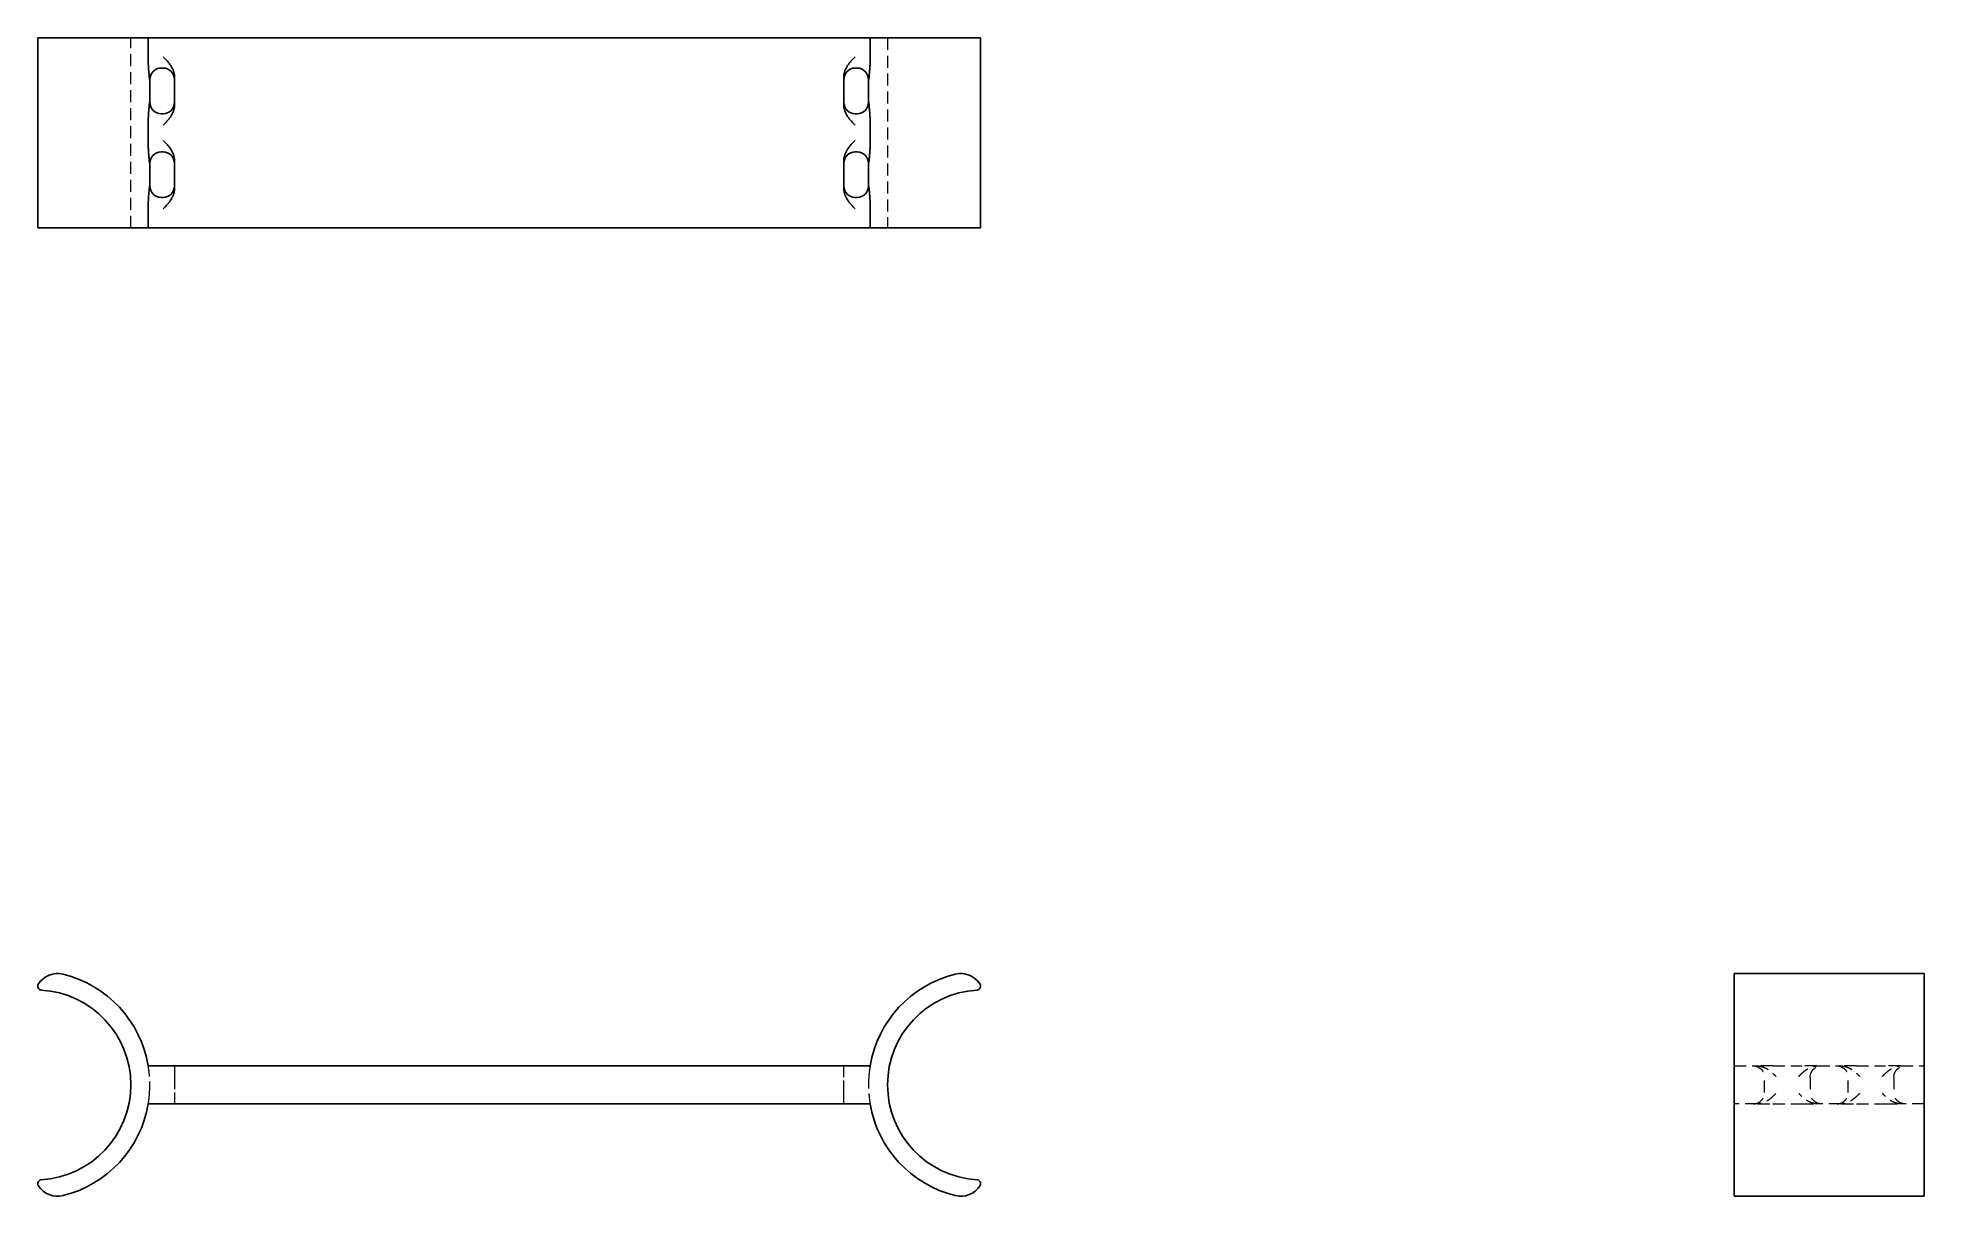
# Model space of a CAD drawing. Header units: millimetres. Extents: x 33 to 233, y 45 to 168.
import ezdxf

# ---------------------------------------------------------------- set-up
doc = ezdxf.new("R2010")
doc.units = ezdxf.units.MM
doc.linetypes.add('HIDDEN', pattern=[1.905, 1.27, -0.635])

msp = doc.modelspace()

# ---------------------------------------------------------------- linework, layer by layer
at = {"color": 7, "linetype": 'Continuous', "lineweight": 25}
for p, q in [((33, 168.08), (33, 147.92)), ((33.06, 168.08), (33, 168.08)), ((35.69, 168.08), (33.06, 168.08)), ((44.72, 168.08), (35.69, 168.08)), ((44.72, 168.08), (44.72, 165.65)), ((121.28, 168.08), (44.72, 168.08)), ((121.28, 165.65), (121.28, 168.08)), ((130.31, 168.08), (121.28, 168.08)), ((132.94, 168.08), (130.31, 168.08)), ((133, 168.08), (132.94, 168.08)), ((133, 147.92), (133, 168.08)), ((46.08, 164.86), (46.3, 164.86)), ((119.7, 164.86), (119.92, 164.86)), ((44.89, 161.23), (44.89, 163.65)), ((47.51, 163.97), (47.51, 160.9)), ((118.49, 160.9), (118.49, 163.97)), ((121.11, 163.65), (121.11, 161.23)), ((44.72, 159.22), (44.72, 156.78)), ((46.3, 160.02), (46.08, 160.02)), ((119.92, 160.02), (119.7, 160.02)), ((121.28, 156.78), (121.28, 159.22)), ((44.89, 152.35), (44.89, 154.77)), ((46.08, 155.98), (46.3, 155.98)), ((47.51, 155.1), (47.51, 152.03)), ((118.49, 152.03), (118.49, 155.1)), ((119.7, 155.98), (119.92, 155.98)), ((121.11, 154.77), (121.11, 152.35)), ((44.72, 150.35), (44.72, 147.92)), ((46.3, 151.14), (46.08, 151.14)), ((119.92, 151.14), (119.7, 151.14)), ((121.28, 147.92), (121.28, 150.35)), ((33, 147.92), (33.06, 147.92)), ((33.06, 147.92), (35.69, 147.92)), ((44.72, 147.92), (35.69, 147.92)), ((44.72, 147.92), (121.28, 147.92)), ((130.31, 147.92), (121.28, 147.92)), ((130.31, 147.92), (132.94, 147.92)), ((132.94, 147.92), (133, 147.92)), ((233.08, 68.82), (212.92, 68.82)), ((212.92, 68.82), (212.92, 67.68)), ((233.08, 67.68), (233.08, 68.82)), ((212.92, 67.68), (212.92, 67.07)), ((212.92, 46.93), (212.92, 67.07)), ((233.08, 67.07), (233.08, 67.68)), ((233.08, 67.07), (233.08, 46.93)), ((44.72, 59.02), (121.28, 59.02)), ((121.28, 54.98), (44.72, 54.98)), ((212.92, 46.93), (212.92, 46.32)), ((212.92, 46.32), (212.92, 45.18)), ((233.08, 46.32), (233.08, 46.93)), ((233.08, 45.18), (233.08, 46.32)), ((212.92, 45.18), (233.08, 45.18))]:
    msp.add_line(p, q, dxfattribs=at)
at = {"color": 7, "linetype": 'HIDDEN', "lineweight": 18}
for p, q in [((42.87, 147.92), (42.87, 168.08)), ((123.13, 168.08), (123.13, 147.92)), ((47.51, 59.02), (47.51, 57.81)), ((118.49, 57.81), (118.49, 59.02)), ((212.92, 59.02), (215.35, 59.02)), ((217.03, 59.02), (220.1, 59.02)), ((221.78, 59.02), (224.22, 59.02)), ((225.9, 59.02), (228.97, 59.02)), ((230.65, 59.02), (233.08, 59.02)), ((47.51, 57.81), (47.51, 56.19)), ((47.51, 56.19), (47.51, 54.98)), ((118.49, 56.19), (118.49, 57.81)), ((118.49, 54.98), (118.49, 56.19)), ((216.14, 56.19), (216.14, 57.81)), ((220.98, 57.81), (220.98, 56.19)), ((225.02, 56.19), (225.02, 57.81)), ((229.86, 57.81), (229.86, 56.19)), ((215.35, 54.98), (212.92, 54.98)), ((217.03, 54.98), (220.1, 54.98)), ((224.22, 54.98), (221.78, 54.98)), ((225.9, 54.98), (228.97, 54.98)), ((233.08, 54.98), (230.65, 54.98))]:
    msp.add_line(p, q, dxfattribs=at)
at = {"color": 7, "linetype": 'Continuous', "lineweight": 25}
for centre, radius, start, end in [((46.1, 163.65), 1.21, 90, 180), ((46.3, 163.65), 1.21, 0, 90), ((119.7, 163.65), 1.21, 90, 180), ((119.9, 163.65), 1.21, 0, 90), ((46.1, 161.23), 1.21, 180, 270), ((46.3, 161.23), 1.21, 270, 0), ((119.7, 161.23), 1.21, 180, 270), ((119.9, 161.23), 1.21, 270, 0), ((46.1, 154.77), 1.21, 90, 180), ((46.3, 154.77), 1.21, 0, 90), ((119.7, 154.77), 1.21, 90, 180), ((119.9, 154.77), 1.21, 0, 90), ((46.1, 152.35), 1.21, 180, 270), ((46.3, 152.35), 1.21, 270, 0), ((119.7, 152.35), 1.21, 180, 270), ((119.9, 152.35), 1.21, 270, 0), ((35.11, 66.4), 2.42, 76.1279, 147.9179), ((32.79, 57), 12.1, 9.5941, 76.1279), ((133.21, 57), 12.1, 103.8721, 170.4059), ((130.89, 66.4), 2.42, 32.0821, 103.8721), ((33.4, 67.47), 0.403, 147.9179, 266.6536), ((32.79, 57), 10.08, 273.3464, 86.6536), ((133.21, 57), 10.08, 93.3464, 266.6536), ((132.6, 67.47), 0.403, 273.3464, 32.0821), ((32.79, 57), 12.1, 283.8721, 350.4059), ((133.21, 57), 12.1, 189.5941, 256.1279), ((33.4, 46.53), 0.403, 93.3464, 212.0821), ((35.11, 47.6), 2.42, 212.0821, 283.8721), ((130.89, 47.6), 2.42, 256.1279, 327.9179), ((132.6, 46.53), 0.403, 327.9179, 86.6536)]:
    msp.add_arc(centre, radius, start, end, dxfattribs=at)
at = {"color": 7, "linetype": 'HIDDEN', "lineweight": 18}
for centre, start, end in [((32.79, 57), 355.752, 4.248), ((133.21, 57), 175.752, 184.248)]:
    msp.add_arc(centre, 12.1, start, end, dxfattribs=at)
at = {"color": 7, "linetype": 'Continuous', "lineweight": 25}
for points, knots in [([(44.72, 165.65), (44.72, 165.61), (44.72, 165.53), (44.72, 165.41), (44.73, 165.29), (44.73, 165.17), (44.74, 165.05), (44.74, 164.94), (44.75, 164.83), (44.76, 164.72), (44.77, 164.62), (44.78, 164.52), (44.8, 164.32), (44.82, 164.02), (44.85, 163.78), (44.86, 163.65)], [0, 0, 0, 0, 0.051695, 0.103372, 0.154993, 0.206502, 0.257823, 0.308885, 0.359622, 0.409983, 0.459935, 0.509469, 0.558599, 0.76094, 1, 1, 1, 1]), ([(47.51, 163.97), (47.51, 164.18), (47.47, 164.38), (47.33, 164.78), (47.23, 164.96), (47, 165.3), (46.87, 165.47), (46.59, 165.77), (46.45, 165.92), (46.3, 166.07)], [0, 0, 0, 0, 0.25, 0.25, 0.5, 0.5, 0.75, 0.75, 1, 1, 1, 1]), ([(118.49, 163.97), (118.49, 164.18), (118.53, 164.38), (118.67, 164.78), (118.77, 164.96), (119, 165.3), (119.13, 165.47), (119.41, 165.77), (119.55, 165.92), (119.7, 166.07)], [0, 0, 0, 0, 0.25, 0.25, 0.5, 0.5, 0.75, 0.75, 1, 1, 1, 1]), ([(121.14, 163.65), (121.15, 163.74), (121.16, 163.9), (121.19, 164.16), (121.21, 164.39), (121.23, 164.6), (121.25, 164.79), (121.26, 164.99), (121.27, 165.21), (121.28, 165.43), (121.28, 165.58), (121.28, 165.65)], [0, 0, 0, 0, 0.163721, 0.310597, 0.441541, 0.531833, 0.623534, 0.716553, 0.81058, 0.905185, 1, 1, 1, 1]), ([(44.86, 161.23), (44.85, 161.14), (44.83, 160.97), (44.81, 160.71), (44.79, 160.45), (44.76, 160.18), (44.74, 159.88), (44.73, 159.62), (44.72, 159.42), (44.72, 159.31), (44.72, 159.26), (44.72, 159.23), (44.72, 159.22)], [0, 0, 0, 0, 0.163585, 0.310797, 0.442205, 0.578001, 0.713279, 0.857462, 0.929334, 0.965321, 0.991096, 1, 1, 1, 1]), ([(47.51, 160.9), (47.51, 160.69), (47.47, 160.49), (47.33, 160.1), (47.23, 159.91), (47, 159.57), (46.87, 159.41), (46.59, 159.1), (46.45, 158.95), (46.3, 158.81)], [0, 0, 0, 0, 0.25, 0.25, 0.5, 0.5, 0.75, 0.75, 1, 1, 1, 1]), ([(118.49, 160.9), (118.49, 160.69), (118.53, 160.49), (118.67, 160.1), (118.77, 159.91), (119, 159.57), (119.13, 159.41), (119.41, 159.1), (119.55, 158.95), (119.7, 158.81)], [0, 0, 0, 0, 0.25, 0.25, 0.5, 0.5, 0.75, 0.75, 1, 1, 1, 1]), ([(121.28, 159.22), (121.28, 159.26), (121.28, 159.34), (121.28, 159.46), (121.27, 159.58), (121.27, 159.7), (121.26, 159.82), (121.26, 159.93), (121.25, 160.04), (121.24, 160.15), (121.23, 160.26), (121.22, 160.36), (121.2, 160.55), (121.18, 160.86), (121.15, 161.1), (121.14, 161.23)], [0, 0, 0, 0, 0.051744, 0.103457, 0.155104, 0.206626, 0.257953, 0.309011, 0.359736, 0.410078, 0.460005, 0.509507, 0.5586, 0.760882, 1, 1, 1, 1]), ([(44.72, 156.78), (44.72, 156.74), (44.72, 156.66), (44.72, 156.54), (44.73, 156.42), (44.73, 156.3), (44.74, 156.18), (44.74, 156.07), (44.75, 155.96), (44.76, 155.85), (44.77, 155.74), (44.78, 155.64), (44.8, 155.45), (44.82, 155.14), (44.85, 154.9), (44.86, 154.77)], [0, 0, 0, 0, 0.051727, 0.103429, 0.155069, 0.206588, 0.257914, 0.308974, 0.359703, 0.410051, 0.459986, 0.509498, 0.558604, 0.760838, 1, 1, 1, 1]), ([(47.51, 155.1), (47.51, 155.31), (47.47, 155.51), (47.33, 155.9), (47.23, 156.09), (47, 156.43), (46.87, 156.59), (46.59, 156.9), (46.45, 157.05), (46.3, 157.19)], [0, 0, 0, 0, 0.25, 0.25, 0.5, 0.5, 0.75, 0.75, 1, 1, 1, 1]), ([(118.49, 155.1), (118.49, 155.31), (118.53, 155.51), (118.67, 155.9), (118.77, 156.09), (119, 156.43), (119.13, 156.59), (119.41, 156.9), (119.55, 157.05), (119.7, 157.19)], [0, 0, 0, 0, 0.25, 0.25, 0.5, 0.5, 0.75, 0.75, 1, 1, 1, 1]), ([(121.14, 154.77), (121.15, 154.86), (121.16, 155.03), (121.19, 155.29), (121.21, 155.52), (121.23, 155.73), (121.25, 155.92), (121.26, 156.12), (121.27, 156.34), (121.28, 156.56), (121.28, 156.71), (121.28, 156.78)], [0, 0, 0, 0, 0.16372, 0.310596, 0.441542, 0.531835, 0.623535, 0.716554, 0.810581, 0.905185, 1, 1, 1, 1]), ([(44.86, 152.35), (44.85, 152.26), (44.83, 152.1), (44.81, 151.84), (44.79, 151.58), (44.76, 151.31), (44.74, 151.01), (44.73, 150.74), (44.72, 150.55), (44.72, 150.44), (44.72, 150.38), (44.72, 150.36), (44.72, 150.35)], [0, 0, 0, 0, 0.163575, 0.310787, 0.442215, 0.57801, 0.713293, 0.85748, 0.929353, 0.965341, 0.991095, 1, 1, 1, 1]), ([(121.28, 150.35), (121.28, 150.39), (121.28, 150.47), (121.28, 150.6), (121.28, 150.71), (121.27, 150.82), (121.27, 150.92), (121.26, 151.02), (121.25, 151.16), (121.24, 151.35), (121.21, 151.64), (121.18, 151.98), (121.15, 152.22), (121.14, 152.35)], [0, 0, 0, 0, 0.054808, 0.106879, 0.156307, 0.203164, 0.247507, 0.289395, 0.328889, 0.443866, 0.55859, 0.760879, 1, 1, 1, 1]), ([(47.51, 152.03), (47.51, 151.82), (47.47, 151.62), (47.33, 151.22), (47.23, 151.04), (47, 150.7), (46.87, 150.53), (46.59, 150.23), (46.45, 150.08), (46.3, 149.93)], [0, 0, 0, 0, 0.25, 0.25, 0.5, 0.5, 0.75, 0.75, 1, 1, 1, 1]), ([(118.49, 152.03), (118.49, 151.82), (118.53, 151.62), (118.67, 151.22), (118.77, 151.04), (119, 150.7), (119.13, 150.53), (119.41, 150.23), (119.55, 150.08), (119.7, 149.93)], [0, 0, 0, 0, 0.25, 0.25, 0.5, 0.5, 0.75, 0.75, 1, 1, 1, 1])]:
    msp.add_open_spline(points, degree=3, knots=knots, dxfattribs=at)
at = {"color": 7, "linetype": 'HIDDEN', "lineweight": 18}
for points, knots in [([(44.86, 57.9), (44.85, 57.99), (44.83, 58.17), (44.81, 58.4), (44.79, 58.6), (44.76, 58.77), (44.74, 58.9), (44.73, 58.98), (44.72, 59.01), (44.72, 59.01), (44.72, 59.02), (44.72, 59.02), (44.72, 59.02)], [0, 0, 0, 0, 0.163575, 0.310787, 0.442215, 0.57801, 0.713293, 0.85748, 0.929353, 0.965341, 0.991095, 1, 1, 1, 1]), ([(121.28, 59.02), (121.28, 59.02), (121.28, 59.01), (121.28, 59), (121.28, 58.98), (121.27, 58.95), (121.27, 58.92), (121.26, 58.89), (121.25, 58.84), (121.24, 58.74), (121.21, 58.56), (121.18, 58.28), (121.15, 58.03), (121.14, 57.9)], [0, 0, 0, 0, 0.054808, 0.106879, 0.156307, 0.203164, 0.247507, 0.289395, 0.328889, 0.443866, 0.55859, 0.760879, 1, 1, 1, 1]), ([(214.93, 59.02), (215.09, 59.02), (215.25, 58.99), (215.54, 58.86), (215.68, 58.77), (215.9, 58.55), (215.99, 58.42), (216.11, 58.12), (216.14, 57.96), (216.14, 57.81)], [0, 0, 0, 0, 0.25, 0.25, 0.5, 0.5, 0.75, 0.75, 1, 1, 1, 1]), ([(215.35, 59.02), (215.39, 59.02), (215.47, 59.01), (215.6, 59), (215.71, 58.98), (215.82, 58.95), (215.92, 58.92), (216.02, 58.89), (216.16, 58.84), (216.35, 58.74), (216.64, 58.56), (216.98, 58.28), (217.22, 58.03), (217.35, 57.9)], [0, 0, 0, 0, 0.054808, 0.106879, 0.156307, 0.203164, 0.247507, 0.289395, 0.328889, 0.443866, 0.55859, 0.760879, 1, 1, 1, 1]), ([(217.03, 59.02), (216.82, 59.02), (216.48, 59.02), (216.04, 59.02), (215.7, 59.02), (215.52, 59.02), (215.43, 59.02)], [0, 0, 0, 0, 0.339751, 0.569763, 0.806035, 1, 1, 1, 1]), ([(219.77, 57.9), (219.86, 57.99), (220.03, 58.17), (220.29, 58.4), (220.52, 58.58), (220.73, 58.71), (220.92, 58.81), (221.12, 58.9), (221.34, 58.96), (221.56, 59.01), (221.71, 59.01), (221.78, 59.02)], [0, 0, 0, 0, 0.16372, 0.310596, 0.441542, 0.531835, 0.623535, 0.716554, 0.810581, 0.905185, 1, 1, 1, 1]), ([(221.7, 59.02), (221.61, 59.02), (221.43, 59.02), (221.09, 59.02), (220.65, 59.02), (220.3, 59.02), (220.1, 59.02)], [0, 0, 0, 0, 0.193967, 0.424539, 0.660247, 1, 1, 1, 1]), ([(220.98, 57.81), (220.98, 57.96), (221.01, 58.12), (221.14, 58.42), (221.23, 58.55), (221.45, 58.77), (221.58, 58.86), (221.88, 58.99), (222.04, 59.02), (222.19, 59.02)], [0, 0, 0, 0, 0.25, 0.25, 0.5, 0.5, 0.75, 0.75, 1, 1, 1, 1]), ([(223.81, 59.02), (223.96, 59.02), (224.12, 58.99), (224.42, 58.86), (224.55, 58.77), (224.77, 58.55), (224.86, 58.42), (224.99, 58.12), (225.02, 57.96), (225.02, 57.81)], [0, 0, 0, 0, 0.25, 0.25, 0.5, 0.5, 0.75, 0.75, 1, 1, 1, 1]), ([(224.22, 59.02), (224.26, 59.02), (224.34, 59.01), (224.46, 59), (224.58, 58.98), (224.7, 58.95), (224.82, 58.92), (224.93, 58.88), (225.04, 58.83), (225.15, 58.78), (225.26, 58.72), (225.36, 58.66), (225.55, 58.53), (225.86, 58.28), (226.1, 58.03), (226.23, 57.9)], [0, 0, 0, 0, 0.051744, 0.103457, 0.155104, 0.206626, 0.257953, 0.309011, 0.359736, 0.410078, 0.460005, 0.509507, 0.5586, 0.760882, 1, 1, 1, 1]), ([(225.9, 59.02), (225.7, 59.02), (225.35, 59.02), (224.91, 59.02), (224.56, 59.02), (224.36, 59.02), (224.26, 59.02)], [0, 0, 0, 0, 0.329298, 0.552233, 0.781235, 1, 1, 1, 1]), ([(228.65, 57.9), (228.74, 57.99), (228.9, 58.17), (229.16, 58.4), (229.39, 58.58), (229.6, 58.71), (229.79, 58.81), (229.99, 58.9), (230.21, 58.96), (230.43, 59.01), (230.58, 59.01), (230.65, 59.02)], [0, 0, 0, 0, 0.163721, 0.310597, 0.441541, 0.531833, 0.623534, 0.716553, 0.81058, 0.905185, 1, 1, 1, 1]), ([(230.57, 59.02), (230.48, 59.02), (230.3, 59.02), (229.96, 59.02), (229.52, 59.02), (229.18, 59.02), (228.97, 59.02)], [0, 0, 0, 0, 0.193969, 0.424541, 0.660248, 1, 1, 1, 1]), ([(229.86, 57.81), (229.86, 57.96), (229.89, 58.12), (230.01, 58.42), (230.1, 58.55), (230.32, 58.77), (230.46, 58.86), (230.75, 58.99), (230.91, 59.02), (231.07, 59.02)], [0, 0, 0, 0, 0.25, 0.25, 0.5, 0.5, 0.75, 0.75, 1, 1, 1, 1]), ([(44.72, 54.98), (44.72, 54.98), (44.72, 54.99), (44.72, 55), (44.73, 55.02), (44.73, 55.05), (44.74, 55.08), (44.74, 55.12), (44.75, 55.17), (44.76, 55.22), (44.77, 55.28), (44.78, 55.34), (44.8, 55.47), (44.82, 55.72), (44.85, 55.97), (44.86, 56.1)], [0, 0, 0, 0, 0.05173, 0.103434, 0.155075, 0.206595, 0.257921, 0.308981, 0.359709, 0.410056, 0.45999, 0.5095, 0.558604, 0.760843, 1, 1, 1, 1]), ([(121.14, 56.1), (121.15, 56.01), (121.17, 55.83), (121.19, 55.6), (121.21, 55.4), (121.24, 55.23), (121.26, 55.1), (121.27, 55.02), (121.28, 54.99), (121.28, 54.99), (121.28, 54.98), (121.28, 54.98), (121.28, 54.98)], [0, 0, 0, 0, 0.163552, 0.310763, 0.442231, 0.578027, 0.713315, 0.857506, 0.929382, 0.965372, 0.991094, 1, 1, 1, 1]), ([(214.93, 54.98), (215.3, 54.98), (215.92, 55.29), (216.14, 55.92), (216.14, 56.19)], [0, 0, 0, 0, 0.571429, 1, 1, 1, 1]), ([(217.35, 56.1), (217.26, 56.01), (217.1, 55.83), (216.84, 55.6), (216.58, 55.4), (216.31, 55.23), (216.01, 55.1), (215.74, 55.02), (215.55, 54.99), (215.44, 54.99), (215.38, 54.98), (215.36, 54.98), (215.35, 54.98)], [0, 0, 0, 0, 0.163552, 0.310763, 0.442231, 0.578027, 0.713315, 0.857506, 0.929382, 0.965372, 0.991094, 1, 1, 1, 1]), ([(221.78, 54.98), (221.74, 54.98), (221.66, 54.99), (221.54, 55), (221.42, 55.02), (221.3, 55.05), (221.18, 55.08), (221.07, 55.12), (220.96, 55.17), (220.85, 55.22), (220.74, 55.28), (220.64, 55.34), (220.45, 55.47), (220.14, 55.72), (219.9, 55.97), (219.77, 56.1)], [0, 0, 0, 0, 0.051744, 0.103457, 0.155103, 0.206626, 0.257952, 0.30901, 0.359735, 0.410078, 0.460005, 0.509507, 0.5586, 0.760883, 1, 1, 1, 1]), ([(222.19, 54.98), (222.04, 54.98), (221.88, 55.01), (221.58, 55.14), (221.45, 55.23), (221.23, 55.45), (221.14, 55.58), (221.01, 55.88), (220.98, 56.04), (220.98, 56.19)], [0, 0, 0, 0, 0.25, 0.25, 0.5, 0.5, 0.75, 0.75, 1, 1, 1, 1]), ([(223.81, 54.98), (224.17, 54.98), (224.8, 55.29), (225.02, 55.92), (225.02, 56.19)], [0, 0, 0, 0, 0.571429, 1, 1, 1, 1]), ([(226.23, 56.1), (226.14, 56.01), (225.97, 55.83), (225.71, 55.6), (225.45, 55.4), (225.18, 55.23), (224.88, 55.1), (224.62, 55.02), (224.42, 54.99), (224.31, 54.99), (224.26, 54.98), (224.23, 54.98), (224.22, 54.98)], [0, 0, 0, 0, 0.1635534, 0.3107645, 0.4422301, 0.5780258, 0.7133138, 0.857505, 0.9293811, 0.9653705, 0.9910937, 1, 1, 1, 1]), ([(230.65, 54.98), (230.61, 54.98), (230.53, 54.99), (230.41, 55), (230.29, 55.02), (230.17, 55.05), (230.05, 55.08), (229.94, 55.12), (229.83, 55.17), (229.72, 55.22), (229.62, 55.28), (229.52, 55.34), (229.32, 55.47), (229.02, 55.72), (228.78, 55.97), (228.65, 56.1)], [0, 0, 0, 0, 0.051744, 0.103458, 0.155105, 0.206628, 0.257954, 0.309012, 0.359737, 0.410079, 0.460006, 0.509508, 0.558601, 0.760881, 1, 1, 1, 1]), ([(231.07, 54.98), (230.91, 54.98), (230.75, 55.01), (230.46, 55.14), (230.32, 55.23), (230.1, 55.45), (230.01, 55.58), (229.89, 55.88), (229.86, 56.04), (229.86, 56.19)], [0, 0, 0, 0, 0.25, 0.25, 0.5, 0.5, 0.75, 0.75, 1, 1, 1, 1]), ([(215.44, 54.98), (215.52, 54.98), (215.7, 54.98), (216.04, 54.98), (216.48, 54.98), (216.82, 54.98), (217.03, 54.98)], [0, 0, 0, 0, 0.191866, 0.42304, 0.659361, 1, 1, 1, 1]), ([(220.1, 54.98), (220.3, 54.98), (220.65, 54.98), (221.09, 54.98), (221.43, 54.98), (221.61, 54.98), (221.7, 54.98)], [0, 0, 0, 0, 0.339751, 0.569762, 0.806033, 1, 1, 1, 1]), ([(224.31, 54.98), (224.39, 54.98), (224.57, 54.98), (224.91, 54.98), (225.35, 54.98), (225.7, 54.98), (225.9, 54.98)], [0, 0, 0, 0, 0.191868, 0.423041, 0.659362, 1, 1, 1, 1]), ([(228.97, 54.98), (229.18, 54.98), (229.52, 54.98), (229.96, 54.98), (230.3, 54.98), (230.48, 54.98), (230.57, 54.98)], [0, 0, 0, 0, 0.33975, 0.56976, 0.806031, 1, 1, 1, 1])]:
    msp.add_open_spline(points, degree=3, knots=knots, dxfattribs=at)

doc.saveas('drawing.dxf')
